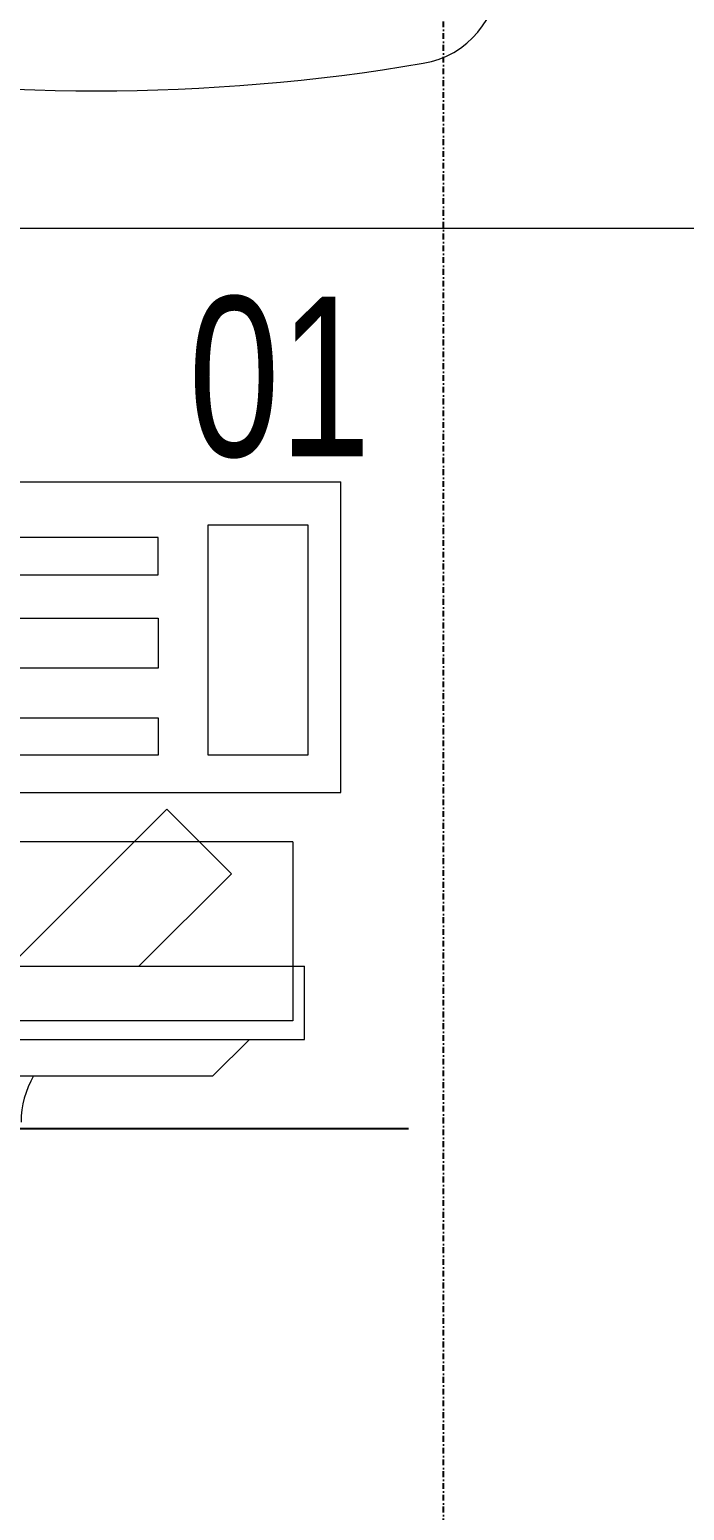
# Model space of a CAD drawing. Header units: inches. Extents: x -12418 to 57169, y -29325 to 19878.
# Drawn here: x 41510 to 41869, y -10193 to -9383 of the extents above; entities that cross this region are included whole.
import ezdxf

# ---------------------------------------------------------------- set-up
doc = ezdxf.new("R2010")
doc.units = ezdxf.units.IN
doc.header["$LTSCALE"] = 25
doc.header["$MEASUREMENT"] = 0
doc.linetypes.add('DASHDOT', pattern=[25.4, 12.7, -6.35, 0, -6.35])
doc.layers.get('0').update_dxf_attribs({"color": 8})
doc.layers.get('Defpoints').update_dxf_attribs({"color": 8})
for name, color, linetype, lineweight in [('00-Ground Floor$0$72_EGR_EQP_TAG', 142, 'Continuous', 5), ('00-Ground Floor$0$LOADING', 253, 'Continuous', 5), ('E-LITE-CLNG-CNDT', 6, 'DASHDOT', 35), ('T-DATA-CLNG-COND', 51, 'DASHDOT', 25), ('T-DATA-DIM', 251, 'DASHDOT', 25), ('T-DATA-DIM @ 100', 251, 'DASHDOT', 25)]:
    doc.layers.add(name, color=color, linetype=linetype, lineweight=lineweight)
doc.styles.add('00-Ground Floor$0$X3G_ENTITY_257CFD', font='swisscl.ttf', dxfattribs={"height": 200})
doc.styles.add('DC_Simplex', font='SIMPLEX.shx', dxfattribs={"width": 0.7})
doc.dimstyles.new('DevCad-MM', dxfattribs={"dimscale": 0.01, "dimtxt": 2, "dimasz": 2, "dimexe": 1, "dimexo": 1, "dimgap": 0.6, "dimtad": 1, "dimdec": 0, "dimrnd": 10, "dimzin": 1, "dimdsep": 46, "dimtxsty": 'DC_Simplex', "dimblk1": 'OBLIQUE', "dimblk2": 'OBLIQUE', "dimsah": 1, "dimcen": 3, "dimclrd": 256, "dimclre": 256, "dimclrt": 45, "dimadec": 0, "dimazin": 0, "dimtfac": 1, "dimtdec": 0, "dimtix": 1, "dimtmove": 2, "dimatfit": 2, "dimldrblk": 'OBLIQUE', "dimfxl": 1, "dimtolj": 1, "dimtzin": 0, "dimarcsym": 0})

# ---------------------------------------------------------------- blocks, each defined once
blk = doc.blocks.new('00-Ground Floor$0$GF21043-P')
at = {"color": 0}
blk.add_line((-0.8, 0), (0.8, 0), dxfattribs=at)
blk = doc.blocks.new('00-Ground Floor$0$GF21018-P')
at = {"color": 0}
for centre, radius, start, end in [((-0.0001, -0.52948), 1.06948, 80.36712, 99.63288), ((-0.1707, 0.47563), 0.05, 99.63288, 180)]:
    blk.add_arc(centre, radius, start, end, dxfattribs=at)
blk = doc.blocks.new('00-Ground Floor$0$ITCWLS1-P')
at = {"layer": '00-Ground Floor$0$LOADING'}
for p, q in [((-0.17, 0.45), (-0.17, 0)), ((0, 0.45), (0, 0)), ((-0.30509, 0.43, 0), (-0.30509, 0.02, 0)), ((-0.26509, 0.43, 0), (-0.26509, 0.02, 0)), ((-0.295, 0.02639), (-0.295, 0.40939)), ((-0.197, 0.02639), (-0.197, 0.40939)), ((-0.32509, 0.38, 0), (-0.32509, 0.07, 0)), ((-0.32509, 0.07, 0), (-0.30509, 0.05, 0)), ((-0.197, 0.02639), (-0.295, 0.02639)), ((-0.30509, 0.02, 0), (-0.26509, 0.02, 0)), ((-0.17, 0), (0, 0))]:
    blk.add_line(p, q, dxfattribs=at)
at = {"layer": '00-Ground Floor$0$LOADING', "extrusion": (2.48281e-10, -3.18408e-10, -1)}
for p, q in [((-0.26509, 0.18119), (-0.17907, 0.09517)), ((-0.26509, 0.11048), (-0.21443, 0.05981)), ((-0.17907, 0.09517), (-0.21443, 0.05981))]:
    blk.add_line(p, q, dxfattribs=at)
at = {"layer": '00-Ground Floor$0$LOADING'}
for points in [[(-0.12914, 0.40893), (-0.12914, 0.09996), (-0.14957, 0.09996), (-0.14957, 0.43047)], [(-0.14957, 0.09997), (-0.14957, 0.09997), (-0.14957, 0.09997), (-0.14957, 0.09997), (-0.14957, 0.09997), (-0.14957, 0.09997), (-0.14957, 0.09997), (-0.14957, 0.09997), (-0.14957, 0.09997)], [(-0.14957, 0.09997), (-0.14957, 0.09997), (-0.14957, 0.09997), (-0.14957, 0.09997), (-0.14957, 0.09997), (-0.14957, 0.09997), (-0.14957, 0.09997), (-0.14957, 0.09997), (-0.14957, 0.09997), (-0.14957, 0.09997), (-0.14957, 0.09997), (-0.14957, 0.09997), (-0.14957, 0.09997), (-0.14957, 0.09997), (-0.14957, 0.09997), (-0.14957, 0.09997), (-0.14957, 0.09997), (-0.14957, 0.09997)], [(-0.14957, 0.09996), (-0.14957, 0.09996), (-0.14957, 0.09996), (-0.14957, 0.09996), (-0.14957, 0.09996), (-0.14957, 0.09996), (-0.14957, 0.09996), (-0.14957, 0.09996), (-0.14957, 0.09996), (-0.14957, 0.09996)], [(-0.14957, 0.09996), (-0.14957, 0.09996), (-0.14957, 0.09996), (-0.14957, 0.09996), (-0.14957, 0.09996), (-0.14957, 0.09996), (-0.14957, 0.09996)], [(-0.14957, 0.09997), (-0.14957, 0.09997), (-0.14957, 0.09997), (-0.14957, 0.09997), (-0.14957, 0.09997), (-0.14957, 0.09997), (-0.14957, 0.09997), (-0.14957, 0.09997), (-0.14957, 0.09997), (-0.14957, 0.09997)], [(-0.14957, 0.09997), (-0.14957, 0.09997), (-0.14957, 0.09997), (-0.14957, 0.09997), (-0.14957, 0.09997), (-0.14957, 0.09997), (-0.14957, 0.09997), (-0.14957, 0.09997), (-0.14957, 0.09997), (-0.14957, 0.09997), (-0.14957, 0.09997), (-0.14957, 0.09997), (-0.14957, 0.09997), (-0.14957, 0.09997), (-0.14957, 0.09997)], [(-0.14957, 0.09997), (-0.14957, 0.09997), (-0.14957, 0.09997), (-0.14957, 0.09997), (-0.14957, 0.09997), (-0.14957, 0.09997), (-0.14957, 0.09997), (-0.14957, 0.09997), (-0.14957, 0.09997), (-0.14957, 0.09997)], [(-0.14957, 0.09997), (-0.14957, 0.09997), (-0.14957, 0.09997), (-0.14957, 0.09997), (-0.14957, 0.09997), (-0.14957, 0.09997), (-0.14957, 0.09997), (-0.14957, 0.09997), (-0.14957, 0.09997), (-0.14957, 0.09997)], [(-0.14957, 0.09996), (-0.14957, 0.09996), (-0.14957, 0.09996), (-0.14957, 0.09996), (-0.14957, 0.09996), (-0.14957, 0.09996), (-0.14957, 0.09996), (-0.14957, 0.09996), (-0.14957, 0.09996), (-0.14957, 0.09996), (-0.14957, 0.09996), (-0.14957, 0.09996), (-0.14957, 0.09996), (-0.14957, 0.09996), (-0.14957, 0.09996), (-0.14957, 0.09996), (-0.14957, 0.09996), (-0.14957, 0.09996), (-0.14957, 0.09997), (-0.14957, 0.09997), (-0.14957, 0.09997), (-0.14957, 0.09997), (-0.14957, 0.09997), (-0.14957, 0.09997), (-0.14957, 0.09997), (-0.14957, 0.09997), (-0.14957, 0.09997), (-0.14957, 0.09997), (-0.14957, 0.09997), (-0.14957, 0.09997), (-0.14957, 0.09997), (-0.14957, 0.09997), (-0.14956, 0.09997), (-0.14956, 0.09997), (-0.14956, 0.09997), (-0.14956, 0.09996), (-0.14956, 0.09996), (-0.14956, 0.09996), (-0.14956, 0.09996), (-0.14956, 0.09996), (-0.14956, 0.09996), (-0.14956, 0.09996), (-0.14956, 0.09996), (-0.14956, 0.09996), (-0.14956, 0.09996), (-0.14956, 0.09996), (-0.14956, 0.09996), (-0.14956, 0.09996), (-0.14957, 0.09996), (-0.14957, 0.09996), (-0.14957, 0.09996), (-0.14957, 0.09996), (-0.14957, 0.09996), (-0.14957, 0.09996)], [(-0.14957, 0.09996), (-0.14957, 0.09996), (-0.14957, 0.09996), (-0.14957, 0.09996), (-0.14957, 0.09996), (-0.14957, 0.09996), (-0.14957, 0.09996), (-0.14957, 0.09996), (-0.14957, 0.09996), (-0.14957, 0.09996), (-0.14957, 0.09997), (-0.14957, 0.09997), (-0.14957, 0.09997), (-0.14957, 0.09996), (-0.14957, 0.09996), (-0.14957, 0.09996), (-0.14957, 0.09996), (-0.14957, 0.09996), (-0.14957, 0.09996), (-0.14957, 0.09997), (-0.14957, 0.09997), (-0.14957, 0.09997), (-0.14957, 0.09997), (-0.14957, 0.09997), (-0.14957, 0.09997), (-0.14957, 0.09997), (-0.14957, 0.09997), (-0.14957, 0.09997), (-0.14957, 0.09997), (-0.14957, 0.09997), (-0.14957, 0.09997), (-0.14957, 0.09997), (-0.14957, 0.09997), (-0.14957, 0.09997), (-0.14957, 0.09997), (-0.14957, 0.09997), (-0.14957, 0.09997), (-0.14957, 0.09997), (-0.14957, 0.09997), (-0.14957, 0.09997), (-0.14957, 0.09997), (-0.14957, 0.09997), (-0.14957, 0.09997), (-0.14957, 0.09997), (-0.14957, 0.09997), (-0.14957, 0.09997), (-0.14957, 0.09997), (-0.14957, 0.09997), (-0.14957, 0.09997), (-0.14957, 0.09997), (-0.14957, 0.09997), (-0.14957, 0.09997), (-0.14957, 0.09997), (-0.14957, 0.09997), (-0.14957, 0.09997), (-0.14957, 0.09997), (-0.14957, 0.09997), (-0.14957, 0.09997), (-0.14957, 0.09997), (-0.14957, 0.09997), (-0.14957, 0.09997), (-0.14957, 0.09997), (-0.14957, 0.09997), (-0.14957, 0.09997), (-0.14957, 0.09997), (-0.14957, 0.09997), (-0.14957, 0.09997), (-0.14957, 0.09997), (-0.14957, 0.09997), (-0.14957, 0.09997), (-0.14957, 0.09997), (-0.14957, 0.09997), (-0.14957, 0.09997), (-0.14957, 0.09997), (-0.14957, 0.09997), (-0.14957, 0.09997), (-0.14957, 0.09997), (-0.14957, 0.09997), (-0.14957, 0.09997), (-0.14957, 0.09997), (-0.14956, 0.09997), (-0.14957, 0.09997), (-0.14957, 0.09997), (-0.14957, 0.09997), (-0.14957, 0.09997), (-0.14956, 0.09997), (-0.14957, 0.09997), (-0.14957, 0.09997), (-0.14957, 0.09997), (-0.14957, 0.09997), (-0.14957, 0.09997), (-0.14957, 0.09997), (-0.14957, 0.09997), (-0.14957, 0.09997), (-0.14957, 0.09997), (-0.14957, 0.09997), (-0.14956, 0.09997), (-0.14957, 0.09996), (-0.14957, 0.09996), (-0.14957, 0.09996), (-0.14956, 0.09996), (-0.14957, 0.09996), (-0.14957, 0.09996), (-0.14957, 0.09996), (-0.14957, 0.09996), (-0.14957, 0.09996), (-0.14957, 0.09996), (-0.14957, 0.09996), (-0.14957, 0.09996), (-0.14957, 0.09996), (-0.14957, 0.09996)], [(-0.14957, 0.09996), (-0.14957, 0.09996), (-0.14957, 0.09996), (-0.14957, 0.09996), (-0.14957, 0.09996), (-0.14957, 0.09996), (-0.14957, 0.09996), (-0.14957, 0.09996)], [(-0.14957, 0.09996), (-0.14957, 0.09996), (-0.14957, 0.09996), (-0.14957, 0.09996), (-0.14957, 0.09996), (-0.14957, 0.09996), (-0.14957, 0.09996), (-0.14957, 0.09996), (-0.14957, 0.09996), (-0.14957, 0.09996), (-0.14957, 0.09996), (-0.14957, 0.09996), (-0.14957, 0.09996), (-0.14957, 0.09996), (-0.14957, 0.09996), (-0.14957, 0.09996), (-0.14957, 0.09996), (-0.14957, 0.09996), (-0.14957, 0.09996), (-0.14957, 0.09996), (-0.14957, 0.09996), (-0.14957, 0.09996), (-0.14957, 0.09996), (-0.14957, 0.09996), (-0.14957, 0.09996), (-0.14957, 0.09996), (-0.14957, 0.09996), (-0.14957, 0.09996), (-0.14957, 0.09996), (-0.14957, 0.09996), (-0.14957, 0.09996), (-0.14957, 0.09996), (-0.14957, 0.09996), (-0.14957, 0.09996), (-0.14957, 0.09996), (-0.14957, 0.09996), (-0.14957, 0.09996), (-0.14957, 0.09996), (-0.14957, 0.09996), (-0.14957, 0.09996), (-0.14957, 0.09996), (-0.14957, 0.09996), (-0.14957, 0.09996), (-0.14957, 0.09996), (-0.14957, 0.09996), (-0.14957, 0.09996), (-0.14957, 0.09996), (-0.14957, 0.09996), (-0.14956, 0.09996), (-0.14956, 0.09996), (-0.14956, 0.09996), (-0.14956, 0.09996), (-0.14957, 0.09996), (-0.14957, 0.09996), (-0.14957, 0.09996), (-0.14957, 0.09996), (-0.14957, 0.09996), (-0.14957, 0.09996), (-0.14956, 0.09996), (-0.14957, 0.09996), (-0.14957, 0.09996), (-0.14957, 0.09996), (-0.14957, 0.09996), (-0.14957, 0.09996), (-0.14957, 0.09996), (-0.14957, 0.09996), (-0.14957, 0.09996), (-0.14957, 0.09996), (-0.14957, 0.09996), (-0.14956, 0.09996), (-0.14956, 0.09996), (-0.14957, 0.09996), (-0.14957, 0.09996), (-0.14957, 0.09996), (-0.14957, 0.09996), (-0.14957, 0.09996), (-0.14957, 0.09996), (-0.14957, 0.09996), (-0.14957, 0.09996), (-0.14957, 0.09996), (-0.14957, 0.09996), (-0.14957, 0.09996), (-0.14957, 0.09996), (-0.14957, 0.09996), (-0.14957, 0.09996), (-0.14957, 0.09996), (-0.14957, 0.09996), (-0.14957, 0.09996), (-0.14957, 0.09996)], [(-0.14957, 0.09996), (-0.14957, 0.09996), (-0.14957, 0.09996), (-0.14957, 0.09996), (-0.14957, 0.09996), (-0.14957, 0.09996), (-0.14957, 0.09996), (-0.14957, 0.09996), (-0.14957, 0.09996), (-0.14957, 0.09996), (-0.14957, 0.09996), (-0.14957, 0.09996)], [(-0.14957, 0.09996), (-0.14957, 0.09996), (-0.14956, 0.09996), (-0.14956, 0.09996), (-0.14956, 0.09996), (-0.14956, 0.09996), (-0.14957, 0.09996)], [(-0.14957, 0.09996), (-0.14957, 0.09996), (-0.14957, 0.09996), (-0.14957, 0.09996), (-0.14957, 0.09996), (-0.14957, 0.09996), (-0.14957, 0.09996), (-0.14957, 0.09996), (-0.14957, 0.09996), (-0.14956, 0.09996), (-0.14956, 0.09996), (-0.14956, 0.09996), (-0.14956, 0.09996), (-0.14956, 0.09996), (-0.14956, 0.09996), (-0.14956, 0.09996), (-0.14957, 0.09996)]]:
    blk.add_lwpolyline(points, dxfattribs=at)
for points in [[(-0.1019, 0.19536), (-0.07466, 0.19536), (-0.07466, 0.09996), (-0.1019, 0.09996)], [(-0.03039, 0.19536), (-0.05082, 0.19536), (-0.05082, 0.09996), (-0.03039, 0.09996)], [(-0.14956, 0.09996), (-0.14956, 0.09996), (-0.14956, 0.09996), (-0.14956, 0.09996), (-0.14956, 0.09996), (-0.14956, 0.09996), (-0.14956, 0.09996), (-0.14956, 0.09996), (-0.14957, 0.09996), (-0.14957, 0.09996), (-0.14957, 0.09996), (-0.14957, 0.09996), (-0.14957, 0.09996), (-0.14957, 0.09996), (-0.14957, 0.09996), (-0.14957, 0.09996), (-0.14957, 0.09996), (-0.14957, 0.09996), (-0.14957, 0.09996), (-0.14957, 0.09996), (-0.14957, 0.09996), (-0.14957, 0.09996), (-0.14957, 0.09996), (-0.14957, 0.09996), (-0.14957, 0.09996), (-0.14957, 0.09996), (-0.14957, 0.09996), (-0.14957, 0.09996), (-0.14957, 0.09996), (-0.14957, 0.09996), (-0.14957, 0.09996), (-0.14957, 0.09996), (-0.14957, 0.09996), (-0.14957, 0.09996), (-0.14957, 0.09996), (-0.14957, 0.09996), (-0.14957, 0.09996), (-0.14957, 0.09996), (-0.14957, 0.09996), (-0.14957, 0.09996), (-0.14957, 0.09996), (-0.14957, 0.09996), (-0.14957, 0.09996), (-0.14957, 0.09996), (-0.14957, 0.09996), (-0.14957, 0.09996), (-0.14957, 0.09996), (-0.14957, 0.09996), (-0.14957, 0.09996), (-0.14957, 0.09996), (-0.14957, 0.09996), (-0.14957, 0.09996), (-0.14957, 0.09996), (-0.14957, 0.09996), (-0.14957, 0.09996), (-0.14957, 0.09996), (-0.14957, 0.09996), (-0.14956, 0.09996), (-0.14956, 0.09996), (-0.14956, 0.09996), (-0.14956, 0.09996), (-0.14956, 0.09996), (-0.14956, 0.09996), (-0.14956, 0.09996), (-0.14956, 0.09996), (-0.14956, 0.09996), (-0.14956, 0.09996), (-0.14956, 0.09996), (-0.14956, 0.09996), (-0.14956, 0.09996), (-0.14956, 0.09996), (-0.14956, 0.09996), (-0.14956, 0.09996), (-0.14956, 0.09996), (-0.14956, 0.09996), (-0.14956, 0.09996), (-0.14956, 0.09996), (-0.14956, 0.09996), (-0.14956, 0.09996), (-0.14956, 0.09996), (-0.14956, 0.09996), (-0.14956, 0.09996), (-0.14956, 0.09996), (-0.14956, 0.09996), (-0.14956, 0.09996), (-0.14956, 0.09996), (-0.14956, 0.09996), (-0.14956, 0.09996), (-0.14956, 0.09996), (-0.14957, 0.09996), (-0.14957, 0.09996), (-0.14957, 0.09996), (-0.14957, 0.09996), (-0.14957, 0.09996), (-0.14957, 0.09996), (-0.14957, 0.09996), (-0.14957, 0.09996), (-0.14957, 0.09996), (-0.14957, 0.09996), (-0.14957, 0.09996), (-0.14957, 0.09996), (-0.14957, 0.09996), (-0.14957, 0.09996), (-0.14957, 0.09996), (-0.14957, 0.09996), (-0.14957, 0.09996), (-0.14957, 0.09996), (-0.14957, 0.09996), (-0.14957, 0.09996), (-0.14957, 0.09996), (-0.14957, 0.09996), (-0.14957, 0.09996), (-0.14957, 0.09996), (-0.14957, 0.09996), (-0.14957, 0.09996), (-0.14957, 0.09996), (-0.14957, 0.09996), (-0.14957, 0.09996), (-0.14957, 0.09996), (-0.14957, 0.09996), (-0.14957, 0.09996), (-0.14957, 0.09996), (-0.14957, 0.09996), (-0.14957, 0.09996), (-0.14957, 0.09996), (-0.14957, 0.09996), (-0.14957, 0.09996), (-0.14957, 0.09996), (-0.14957, 0.09996), (-0.14957, 0.09996), (-0.14957, 0.09996), (-0.14957, 0.09996), (-0.14957, 0.09996), (-0.14957, 0.09996), (-0.14957, 0.09996), (-0.14957, 0.09996), (-0.14957, 0.09996), (-0.14957, 0.09996), (-0.14957, 0.09996), (-0.14957, 0.09996), (-0.14957, 0.09996), (-0.14957, 0.09996), (-0.14957, 0.09996), (-0.14957, 0.09996), (-0.14957, 0.09996), (-0.14957, 0.09996), (-0.14957, 0.09996), (-0.14957, 0.09996), (-0.14957, 0.09996), (-0.14957, 0.09996), (-0.14957, 0.09996), (-0.14957, 0.09996), (-0.14957, 0.09996), (-0.14957, 0.09996), (-0.14956, 0.09996), (-0.14956, 0.09996), (-0.14956, 0.09996), (-0.14956, 0.09996), (-0.14956, 0.09996), (-0.14956, 0.09996), (-0.14956, 0.09996), (-0.14956, 0.09996), (-0.14956, 0.09996), (-0.14956, 0.09996), (-0.14956, 0.09996), (-0.14956, 0.09996), (-0.14956, 0.09996), (-0.14956, 0.09996), (-0.14956, 0.09996), (-0.14956, 0.09996), (-0.14956, 0.09996), (-0.14956, 0.09996), (-0.14956, 0.09996), (-0.14956, 0.09996), (-0.14956, 0.09996), (-0.14956, 0.09996), (-0.14956, 0.09996), (-0.14956, 0.09996), (-0.14956, 0.09996), (-0.14956, 0.09996), (-0.14956, 0.09996), (-0.14956, 0.09996), (-0.14956, 0.09996), (-0.14956, 0.09996), (-0.14956, 0.09996), (-0.14956, 0.09996), (-0.14956, 0.09996), (-0.14956, 0.09996), (-0.14956, 0.09996), (-0.14956, 0.09996), (-0.14956, 0.09996), (-0.14956, 0.09996), (-0.14956, 0.09996), (-0.14956, 0.09996), (-0.14956, 0.09996), (-0.14956, 0.09996), (-0.14956, 0.09996), (-0.14956, 0.09996), (-0.14956, 0.09996), (-0.14956, 0.09996), (-0.14956, 0.09996), (-0.14957, 0.09996), (-0.14957, 0.09996), (-0.14957, 0.09996), (-0.14957, 0.09996), (-0.14957, 0.09996), (-0.14957, 0.09996), (-0.14957, 0.09996), (-0.14957, 0.09996), (-0.14957, 0.09996), (-0.14957, 0.09996), (-0.14957, 0.09996), (-0.14957, 0.09996), (-0.14957, 0.09996), (-0.14957, 0.09996), (-0.14957, 0.09996), (-0.14957, 0.09996), (-0.14957, 0.09996), (-0.14957, 0.09996), (-0.14957, 0.09996), (-0.14957, 0.09996), (-0.14957, 0.09996), (-0.14957, 0.09996), (-0.14957, 0.09996), (-0.14957, 0.09996), (-0.14957, 0.09996), (-0.14957, 0.09996), (-0.14957, 0.09996), (-0.14957, 0.09996), (-0.14957, 0.09996), (-0.14957, 0.09996), (-0.14957, 0.09996), (-0.14957, 0.09996), (-0.14957, 0.09996), (-0.14957, 0.09996), (-0.14956, 0.09996), (-0.14956, 0.09996), (-0.14956, 0.09996), (-0.14956, 0.09996), (-0.14956, 0.09996), (-0.14956, 0.09996), (-0.14956, 0.09996), (-0.14956, 0.09996), (-0.14956, 0.09996), (-0.14956, 0.09996), (-0.14956, 0.09996), (-0.14956, 0.09996), (-0.14956, 0.09996), (-0.14956, 0.09996), (-0.14956, 0.09996), (-0.14956, 0.09996), (-0.14956, 0.09996), (-0.14956, 0.09996), (-0.14956, 0.09996), (-0.14956, 0.09996), (-0.14956, 0.09996), (-0.14956, 0.09996), (-0.14956, 0.09996), (-0.14956, 0.09996), (-0.14956, 0.09996), (-0.14956, 0.09996), (-0.14956, 0.09996), (-0.14956, 0.09996), (-0.14956, 0.09996), (-0.14956, 0.09996), (-0.14956, 0.09996), (-0.14956, 0.09996), (-0.14956, 0.09996), (-0.14956, 0.09996), (-0.14956, 0.09996), (-0.14956, 0.09996), (-0.14956, 0.09996), (-0.14956, 0.09996), (-0.14956, 0.09996), (-0.14956, 0.09996), (-0.14956, 0.09996), (-0.14956, 0.09996)], [(-0.14957, 0.09996), (-0.14957, 0.09996), (-0.14957, 0.09996), (-0.14957, 0.09996), (-0.14957, 0.09996), (-0.14957, 0.09996), (-0.14957, 0.09996), (-0.14957, 0.09996), (-0.14957, 0.09996), (-0.14957, 0.09996), (-0.14957, 0.09996), (-0.14957, 0.09996), (-0.14957, 0.09996), (-0.14957, 0.09996), (-0.14957, 0.09996), (-0.14957, 0.09996), (-0.14957, 0.09996), (-0.14957, 0.09996), (-0.14957, 0.09996), (-0.14957, 0.09996), (-0.14957, 0.09996), (-0.14957, 0.09996), (-0.14957, 0.09996), (-0.14957, 0.09996), (-0.14957, 0.09996), (-0.14957, 0.09996), (-0.14957, 0.09996), (-0.14957, 0.09996), (-0.14957, 0.09996), (-0.14957, 0.09996), (-0.14957, 0.09996), (-0.14957, 0.09996), (-0.14957, 0.09996), (-0.14957, 0.09996), (-0.14957, 0.09996), (-0.14957, 0.09996), (-0.14957, 0.09996), (-0.14957, 0.09996), (-0.14957, 0.09996), (-0.14957, 0.09996), (-0.14957, 0.09996), (-0.14957, 0.09996), (-0.14957, 0.09996), (-0.14957, 0.09996), (-0.14957, 0.09996), (-0.14957, 0.09996), (-0.14957, 0.09996), (-0.14957, 0.09996), (-0.14957, 0.09996), (-0.14957, 0.09996), (-0.14957, 0.09996), (-0.14957, 0.09996), (-0.14957, 0.09996), (-0.14957, 0.09996), (-0.14957, 0.09996), (-0.14957, 0.09996), (-0.14957, 0.09996), (-0.14957, 0.09996), (-0.14957, 0.09996), (-0.14957, 0.09996), (-0.14957, 0.09996), (-0.14957, 0.09996), (-0.14957, 0.09996), (-0.14957, 0.09996), (-0.14957, 0.09996), (-0.14957, 0.09996), (-0.14957, 0.09996), (-0.14957, 0.09996), (-0.14957, 0.09996), (-0.14957, 0.09996), (-0.14957, 0.09996), (-0.14957, 0.09996), (-0.14957, 0.09996), (-0.14957, 0.09996), (-0.14957, 0.09996), (-0.14957, 0.09996), (-0.14957, 0.09996), (-0.14957, 0.09996), (-0.14957, 0.09996), (-0.14957, 0.09996), (-0.14957, 0.09996), (-0.14957, 0.09996), (-0.14957, 0.09996), (-0.14957, 0.09996), (-0.14957, 0.09996), (-0.14957, 0.09996), (-0.14957, 0.09996), (-0.14957, 0.09996), (-0.14957, 0.09996), (-0.14957, 0.09996), (-0.14957, 0.09996), (-0.14957, 0.09996), (-0.14957, 0.09996), (-0.14957, 0.09996), (-0.14957, 0.09996), (-0.14957, 0.09996), (-0.14957, 0.09996), (-0.14957, 0.09996), (-0.14957, 0.09996), (-0.14957, 0.09996), (-0.14957, 0.09996), (-0.14957, 0.09996), (-0.14957, 0.09996), (-0.14957, 0.09996), (-0.14957, 0.09996), (-0.14957, 0.09996), (-0.14957, 0.09996), (-0.14957, 0.09996), (-0.14957, 0.09996), (-0.14957, 0.09996), (-0.14957, 0.09996), (-0.14957, 0.09996), (-0.14957, 0.09996), (-0.14957, 0.09996), (-0.14957, 0.09996), (-0.14957, 0.09996), (-0.14957, 0.09996), (-0.14957, 0.09996), (-0.14957, 0.09996), (-0.14957, 0.09996), (-0.14957, 0.09996), (-0.14957, 0.09996), (-0.14957, 0.09996), (-0.14957, 0.09996), (-0.14957, 0.09996), (-0.14957, 0.09996), (-0.14957, 0.09996), (-0.14957, 0.09996), (-0.14957, 0.09996), (-0.14957, 0.09996), (-0.14957, 0.09996), (-0.14957, 0.09996), (-0.14957, 0.09996), (-0.14957, 0.09996), (-0.14957, 0.09996), (-0.14957, 0.09996), (-0.14957, 0.09996), (-0.14957, 0.09996), (-0.14957, 0.09996), (-0.14957, 0.09996), (-0.14957, 0.09996), (-0.14957, 0.09996), (-0.14957, 0.09996), (-0.14957, 0.09996), (-0.14957, 0.09996), (-0.14957, 0.09996), (-0.14957, 0.09996), (-0.14957, 0.09996), (-0.14957, 0.09996), (-0.14957, 0.09996), (-0.14957, 0.09996), (-0.14957, 0.09996), (-0.14957, 0.09996), (-0.14957, 0.09996), (-0.14957, 0.09996), (-0.14957, 0.09996), (-0.14957, 0.09996), (-0.14957, 0.09996), (-0.14957, 0.09996), (-0.14957, 0.09996), (-0.14957, 0.09996), (-0.14957, 0.09996), (-0.14957, 0.09996), (-0.14957, 0.09996), (-0.14957, 0.09996), (-0.14957, 0.09996), (-0.14957, 0.09996), (-0.14957, 0.09996), (-0.14957, 0.09996), (-0.14957, 0.09996), (-0.14957, 0.09996), (-0.14957, 0.09996), (-0.14957, 0.09996), (-0.14957, 0.09996), (-0.14957, 0.09996), (-0.14957, 0.09996), (-0.14957, 0.09996), (-0.14957, 0.09996), (-0.14957, 0.09996), (-0.14957, 0.09996), (-0.14957, 0.09996), (-0.14957, 0.09996), (-0.14957, 0.09996), (-0.14957, 0.09996), (-0.14957, 0.09996), (-0.14957, 0.09996), (-0.14957, 0.09996), (-0.14957, 0.09996), (-0.14957, 0.09996), (-0.14957, 0.09996), (-0.14957, 0.09996), (-0.14957, 0.09996), (-0.14957, 0.09996), (-0.14957, 0.09996), (-0.14957, 0.09996), (-0.14957, 0.09996), (-0.14957, 0.09996), (-0.14957, 0.09996), (-0.14957, 0.09996), (-0.14957, 0.09996), (-0.14957, 0.09996), (-0.14957, 0.09996), (-0.14957, 0.09996), (-0.14957, 0.09996), (-0.14957, 0.09996), (-0.14957, 0.09996), (-0.14957, 0.09996), (-0.14957, 0.09996), (-0.14957, 0.09996), (-0.14957, 0.09996), (-0.14957, 0.09996), (-0.14957, 0.09996), (-0.14957, 0.09996), (-0.14957, 0.09996)], [(-0.14957, 0.09996), (-0.14957, 0.09996), (-0.14957, 0.09996), (-0.14957, 0.09996), (-0.14957, 0.09996), (-0.14957, 0.09996), (-0.14957, 0.09996), (-0.14957, 0.09996), (-0.14957, 0.09996), (-0.14957, 0.09996), (-0.14957, 0.09996), (-0.14957, 0.09996), (-0.14957, 0.09996), (-0.14957, 0.09996), (-0.14957, 0.09996), (-0.14957, 0.09996), (-0.14957, 0.09996), (-0.14957, 0.09996), (-0.14957, 0.09996), (-0.14957, 0.09996), (-0.14957, 0.09996), (-0.14957, 0.09996), (-0.14957, 0.09996), (-0.14957, 0.09996), (-0.14957, 0.09996), (-0.14957, 0.09996), (-0.14957, 0.09996), (-0.14957, 0.09996), (-0.14957, 0.09996), (-0.14957, 0.09996), (-0.14957, 0.09996), (-0.14957, 0.09996), (-0.14957, 0.09996), (-0.14957, 0.09996), (-0.14957, 0.09996), (-0.14957, 0.09996), (-0.14957, 0.09996), (-0.14957, 0.09996), (-0.14957, 0.09996), (-0.14957, 0.09996), (-0.14957, 0.09996), (-0.14957, 0.09996), (-0.14957, 0.09996), (-0.14957, 0.09996), (-0.14957, 0.09996), (-0.14957, 0.09996), (-0.14957, 0.09996), (-0.14957, 0.09996), (-0.14957, 0.09996), (-0.14957, 0.09996), (-0.14957, 0.09996), (-0.14957, 0.09996), (-0.14957, 0.09996), (-0.14957, 0.09996), (-0.14957, 0.09996), (-0.14957, 0.09996), (-0.14957, 0.09996), (-0.14957, 0.09996), (-0.14957, 0.09996), (-0.14957, 0.09996), (-0.14957, 0.09996), (-0.14957, 0.09996), (-0.14957, 0.09996), (-0.14957, 0.09996), (-0.14957, 0.09996), (-0.14957, 0.09996), (-0.14957, 0.09996), (-0.14957, 0.09996), (-0.14957, 0.09996), (-0.14957, 0.09996), (-0.14957, 0.09996), (-0.14957, 0.09996), (-0.14957, 0.09996), (-0.14957, 0.09996), (-0.14957, 0.09996), (-0.14957, 0.09996), (-0.14957, 0.09996), (-0.14957, 0.09996), (-0.14957, 0.09996), (-0.14957, 0.09996), (-0.14957, 0.09996), (-0.14957, 0.09996), (-0.14957, 0.09996), (-0.14957, 0.09996), (-0.14957, 0.09996), (-0.14957, 0.09996), (-0.14957, 0.09996), (-0.14957, 0.09996), (-0.14957, 0.09996), (-0.14957, 0.09996), (-0.14957, 0.09996), (-0.14957, 0.09996), (-0.14957, 0.09996), (-0.14957, 0.09996), (-0.14957, 0.09996), (-0.14957, 0.09996), (-0.14957, 0.09996), (-0.14957, 0.09996), (-0.14957, 0.09996), (-0.14957, 0.09996), (-0.14957, 0.09996), (-0.14957, 0.09996), (-0.14957, 0.09996), (-0.14957, 0.09996), (-0.14957, 0.09996), (-0.14957, 0.09996), (-0.14957, 0.09996), (-0.14957, 0.09996), (-0.14957, 0.09996), (-0.14957, 0.09996), (-0.14957, 0.09996), (-0.14957, 0.09996), (-0.14957, 0.09996), (-0.14957, 0.09996), (-0.14957, 0.09996), (-0.14957, 0.09996), (-0.14957, 0.09996), (-0.14957, 0.09996), (-0.14957, 0.09996), (-0.14957, 0.09996), (-0.14957, 0.09996), (-0.14957, 0.09996), (-0.14957, 0.09996), (-0.14957, 0.09996), (-0.14957, 0.09996), (-0.14957, 0.09996), (-0.14957, 0.09996), (-0.14957, 0.09996), (-0.14957, 0.09996), (-0.14957, 0.09996), (-0.14957, 0.09996), (-0.14957, 0.09996), (-0.14957, 0.09996), (-0.14957, 0.09996), (-0.14957, 0.09996), (-0.14957, 0.09996), (-0.14957, 0.09996), (-0.14957, 0.09996), (-0.14957, 0.09996), (-0.14957, 0.09996), (-0.14957, 0.09996), (-0.14957, 0.09996), (-0.14957, 0.09996), (-0.14957, 0.09996), (-0.14957, 0.09996), (-0.14957, 0.09996), (-0.14957, 0.09996), (-0.14957, 0.09996), (-0.14957, 0.09996), (-0.14957, 0.09996), (-0.14957, 0.09996), (-0.14957, 0.09996), (-0.14957, 0.09996), (-0.14957, 0.09996), (-0.14957, 0.09996), (-0.14957, 0.09996), (-0.14957, 0.09996), (-0.14957, 0.09996), (-0.14957, 0.09996), (-0.14957, 0.09996), (-0.14957, 0.09996), (-0.14957, 0.09996), (-0.14957, 0.09996), (-0.14957, 0.09996), (-0.14957, 0.09996), (-0.14957, 0.09996), (-0.14957, 0.09996), (-0.14957, 0.09996), (-0.14957, 0.09996), (-0.14957, 0.09996), (-0.14957, 0.09996), (-0.14957, 0.09996), (-0.14957, 0.09996), (-0.14957, 0.09996), (-0.14957, 0.09996), (-0.14957, 0.09996), (-0.14957, 0.09996), (-0.14957, 0.09996), (-0.14957, 0.09996), (-0.14957, 0.09996), (-0.14957, 0.09996), (-0.14957, 0.09996), (-0.14957, 0.09996), (-0.14957, 0.09996), (-0.14957, 0.09996), (-0.14957, 0.09996), (-0.14957, 0.09996), (-0.14957, 0.09996), (-0.14957, 0.09996), (-0.14957, 0.09996), (-0.14957, 0.09996), (-0.14957, 0.09996), (-0.14957, 0.09996), (-0.14957, 0.09996), (-0.14957, 0.09996), (-0.14957, 0.09996), (-0.14957, 0.09996), (-0.14957, 0.09996), (-0.14957, 0.09996), (-0.14957, 0.09996), (-0.14957, 0.09996), (-0.14957, 0.09996), (-0.14957, 0.09996), (-0.14957, 0.09996), (-0.14957, 0.09996), (-0.14957, 0.09996), (-0.14957, 0.09996), (-0.14957, 0.09996), (-0.14957, 0.09996), (-0.14957, 0.09996), (-0.14957, 0.09996), (-0.14957, 0.09996), (-0.14957, 0.09996), (-0.14957, 0.09996), (-0.14957, 0.09996), (-0.14957, 0.09996), (-0.14957, 0.09996), (-0.14957, 0.09996), (-0.14957, 0.09996)], [(-0.14957, 0.0727), (-0.02358, 0.0727), (-0.02358, 0.01818), (-0.14957, 0.01818)]]:
    blk.add_lwpolyline(points, close=True, dxfattribs=at)
blk.add_arc((-0.35032, 0.125), 0.05, 59.69066, 90, dxfattribs=at)
blk = doc.blocks.new('00-Ground Floor')
at = {"layer": '00-Ground Floor$0$LOADING', "extrusion": (2.24021e-05, 7.77426e-06, 1), "xscale": 1000, "yscale": 1000, "zscale": 1000, "rotation": 179.9985892349694}
blk.add_blockref('00-Ground Floor$0$GF21018-P', (41546.81, -8876.35, 0.84), dxfattribs=at)
at = {"layer": '00-Ground Floor$0$LOADING', "extrusion": (2.24019e-05, 2.3432e-18, 1), "xscale": 1000, "yscale": 1000, "zscale": 1000, "rotation": 180}
blk.add_blockref('00-Ground Floor$0$GF21043-P', (41866.6, -9491.72, 0.92), dxfattribs=at)
at = {"layer": '00-Ground Floor$0$LOADING', "extrusion": (-1.94018e-16, 8.01373e-06, 1), "xscale": 1000.000000000009, "yscale": 1000.000000000009, "zscale": 1000.000000000009, "rotation": 90.0000000064647}
blk.add_blockref('00-Ground Floor$0$ITCWLS1-P', (41680.77, -9630.27, -0.09), dxfattribs=at)
at = {"layer": '00-Ground Floor$0$72_EGR_EQP_TAG', "insert": (41647.26, -9528.93, -0.01), "char_height": 87.473, "attachment_point": 2, "style": '00-Ground Floor$0$X3G_ENTITY_257CFD'}
blk.add_mtext('01', dxfattribs=at)
blk = doc.blocks.new('_OBLIQUE')
at = {"color": 0, "linetype": 'ByBlock'}
blk.add_line((-0.5, -0.5), (0.5, 0.5), dxfattribs=at)
blk = doc.blocks.new('*D192')
at = {"layer": 'Defpoints', "color": 0, "transparency": 16777216}
for p in [(41300.22, -9984.2, 0), (41300.07, -11696.34, 0), (42220.67, -11696.34)]:
    blk.add_point(p, dxfattribs=at)
at = {"layer": 'T-DATA-DIM', "lineweight": -2, "transparency": 16777216}
for p, q in [((41400.22, -9984.2), (42320.67, -9984.2)), ((42220.67, -9984.2), (42220.67, -11696.34)), ((41400.07, -11696.34), (42320.67, -11696.34))]:
    blk.add_line(p, q, dxfattribs=at)
at = {"layer": 'T-DATA-DIM', "lineweight": -2, "transparency": 16777216, "xscale": 200, "yscale": 200, "zscale": 200}
for p, rotation in [((42220.67, -9984.2), 90), ((42220.67, -11696.34), 270)]:
    blk.add_blockref('_OBLIQUE', p, dxfattribs=dict(at, rotation=rotation))
at = {"layer": 'T-DATA-DIM', "color": 45, "transparency": 16777216, "insert": (42060.67, -10840.27), "char_height": 200, "attachment_point": 5, "rotation": 90, "style": 'DC_Simplex'}
blk.add_mtext('\\A1;1710', dxfattribs=at)

msp = doc.modelspace()

# ---------------------------------------------------------------- linework, layer by layer
at = {"layer": 'T-DATA-CLNG-COND', "ltscale": 0.01, "elevation": 0}
msp.add_lwpolyline([(41148.72, -11608.8), (41148.72, -10941.26, -0.198912), (41170.69, -10888.23), (41714.92, -10343.99, 0.198912), (41736.89, -10290.96), (41736.89, -7147.43)], format="xyb", dxfattribs=at)

# ---------------------------------------------------------------- block references
at = {"layer": 'E-LITE-CLNG-CNDT'}
msp.add_blockref('00-Ground Floor', (0, 0), dxfattribs=at)

# ---------------------------------------------------------------- dimensions: what is measured, and where the dimension line sits
at = {"layer": 'T-DATA-DIM @ 100'}
dim = msp.add_linear_dim(base=(42220.67, -11696.34), p1=(41300.22, -9984.2, 0), p2=(41300.07, -11696.34, 0), angle=90, dimstyle='DevCad-MM', override={"dimscale": 100, "dimtix": 1, "dimtofl": 1, "dimtmove": 2, "dimatfit": 2}, dxfattribs=at)
dim.commit()
dim.dimension.update_dxf_attribs({"geometry": '*D192', "text_midpoint": (42060.67, -10840.27)})

doc.saveas('drawing.dxf')
